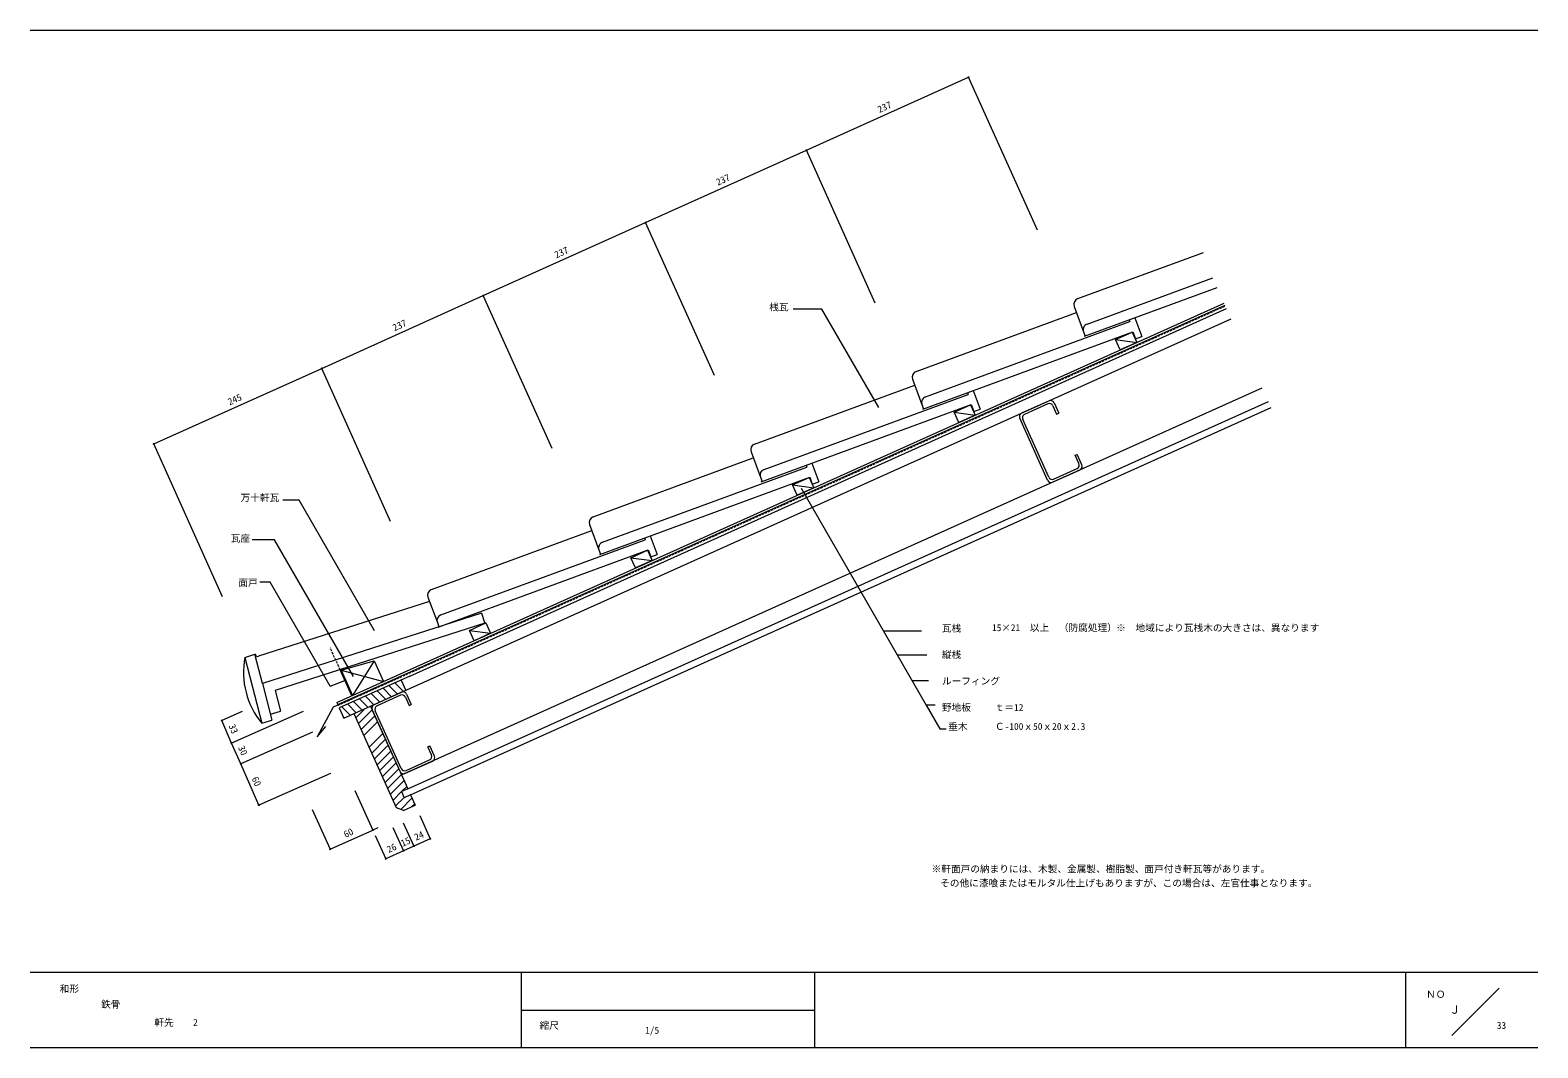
# Model space of a CAD drawing. Units: millimetres, scale not verified, with parts at other scales. Extents: x -203 to 197, y -138 to 132.
import ezdxf
from ezdxf.enums import TextEntityAlignment as Align

# ---------------------------------------------------------------- set-up
doc = ezdxf.new("R2010")
doc.units = ezdxf.units.MM
doc.header["$LTSCALE"] = 0.5
doc.header["$PDMODE"] = 32
doc.header["$PDSIZE"] = 0.25
doc.linetypes.add('DASHED1', pattern=[1.8, 1.2, -0.6])
for name, color, linetype, lineweight in [('0-0', 5, 'Continuous', 18), ('1-0', 7, 'Continuous', 18), ('1-1', 7, 'Continuous', 18), ('1-4', 7, 'Continuous', 18), ('1-A', 3, 'Continuous', 18), ('1-B', 3, 'Continuous', 18), ('1-C', 7, 'Continuous', 18)]:
    doc.layers.add(name, color=color, linetype=linetype, lineweight=lineweight)
doc.layers.add('1-5', color=7, linetype='Continuous')
doc.styles.add('ＭＳ ゴシック', font='')
doc.styles.get('ＭＳ ゴシック').set_extended_font_data('MS Gothic')

msp = doc.modelspace()

# ---------------------------------------------------------------- linework, layer by layer
at = {"layer": '0-0'}
for p, q in [((-203.2432, 131.6351), (196.7568, 131.6351)), ((196.7568, -118.3649), (-203.2433, -118.3649)), ((-72.973, -118.3649), (-72.973, -138.3649)), ((4.8649, -118.3649), (4.8649, -138.3649)), ((161.7568, -138.3649), (161.7568, -118.3649)), ((186.4865, -122.5541), (173.9189, -135.1216)), ((-72.973, -128.3649), (4.8649, -128.3649)), ((196.7568, -138.3649), (-203.2432, -138.3649))]:
    msp.add_line(p, q, dxfattribs=at)
at = {"layer": '1-0'}
for p, q in [((-121.8816, -46.7273), (113.5231, 59.2048)), ((-121.6402, -47.2767), (113.7693, 58.6576)), ((-102.4755, -39.7491), (114.1796, 57.7457)), ((-120.0309, -50.9388), (115.4107, 55.0099)), ((-104.7063, -65.9744), (123.618, 36.7715)), ((-103.0648, -69.6221), (125.2595, 33.1238)), ((-102.3262, -71.2636), (125.9981, 31.4823)), ((-111.9804, -35.7203), (-117.736, -44.8618)), ((-111.9804, -35.7203), (-109.5287, -41.1685)), ((-102.4755, -39.7491), (-121.2379, -48.1922)), ((-120.752, -38.1595), (-109.5287, -41.1685)), ((-111.1849, -43.6684), (-108.9162, -45.9372)), ((-109.6244, -42.9662), (-107.3557, -45.2349)), ((-108.0639, -42.2639), (-105.7951, -44.5327)), ((-106.5034, -41.5617), (-104.2346, -43.8305)), ((-104.8468, -40.8162), (-103.6157, -43.552)), ((-121.8816, -46.7273), (-121.6402, -47.2767)), ((-120.548, -47.8818), (-118.2792, -50.1505)), ((-118.9875, -47.1795), (-116.7187, -49.4483)), ((-117.427, -46.4773), (-115.1582, -48.7461)), ((-115.8665, -45.7751), (-113.5977, -48.0439)), ((-114.3059, -45.0729), (-112.0372, -47.3416)), ((-112.9136, -47.736), (-103.0648, -69.6221)), ((-112.7454, -44.3706), (-110.4767, -46.6394)), ((-121.2379, -48.1922), (-120.0309, -50.9388)), ((-120.2483, -50.4442), (-119.8397, -50.8528)), ((-106.0527, -74.6795), (-117.2908, -49.7058)), ((-102.3262, -71.2636), (-103.9765, -72.0062)), ((-102.3262, -71.2636), (-101.0951, -73.9994)), ((-104.1827, -75.3888), (-106.0527, -74.6795)), ((-104.1827, -75.3888), (-101.0951, -73.9994))]:
    msp.add_line(p, q, dxfattribs=at)
at = {"layer": '1-0', "color": 3}
msp.add_lwpolyline([(-104.8972, -39.8648), (-122.8741, -47.9544), (-127.0805, -55.8696), (-124.7781, -53.1487)], dxfattribs=at)
at = {"layer": '1-0'}
msp.add_lwpolyline([(-103.0648, -69.6221), (-104.7152, -70.3648), (-103.9765, -72.0062)], dxfattribs=at)
at = {"layer": '1-1', "color": 3, "linetype": 'DASHED1'}
for p, q in [((-121.5597, -47.4598), (113.8513, 58.4752)), ((-121.0029, -38.0679), (-123.6173, -32.2579))]:
    msp.add_line(p, q, dxfattribs=at)
at = {"layer": '1-1'}
for p, q in [((84.7401, 49.5422), (90.3485, 48.7762)), ((84.7401, 49.5422), (90.3485, 48.7762)), ((84.7401, 49.5422), (90.3485, 48.7762)), ((90.3485, 48.7762), (85.9713, 46.8065)), ((90.3485, 48.7762), (85.9713, 46.8065)), ((41.8799, 30.2551), (46.2571, 32.2249)), ((41.8798, 30.2551), (47.4882, 29.4891)), ((41.8798, 30.2551), (47.4882, 29.4891)), ((41.8798, 30.2551), (47.4882, 29.4891)), ((41.8799, 30.2551), (47.4882, 29.4891)), ((-0.9805, 10.968), (3.3968, 12.9377)), ((-0.9805, 10.9679), (4.6278, 10.2019)), ((-0.9805, 10.9679), (4.6279, 10.2019)), ((-43.8408, -8.3192), (-39.4635, -6.3494)), ((-43.8408, -8.3192), (-38.2325, -9.0852)), ((-86.7011, -27.6063), (-81.0928, -28.3723)), ((-123.679, -42.3719), (-119.7386, -40.8773)), ((-116.8068, -50.7813), (-114.4552, -48.4298)), ((-116.1046, -52.3418), (-112.4745, -48.7118)), ((-115.4023, -53.9024), (-111.7723, -50.2723)), ((-114.7001, -55.4629), (-111.07, -51.8328)), ((-113.2957, -58.5839), (-109.6656, -54.9538)), ((-112.5934, -60.1444), (-108.9634, -56.5143)), ((-111.8912, -61.7049), (-108.2611, -58.0748)), ((-111.189, -63.2654), (-107.5589, -59.6353)), ((-110.4867, -64.8259), (-106.8567, -61.1959)), ((-109.7845, -66.3864), (-106.1544, -62.7564)), ((-109.0823, -67.947), (-105.4522, -64.3169)), ((-108.3801, -69.5075), (-104.75, -65.8774)), ((-107.6778, -71.068), (-104.0478, -67.4379)), ((-106.9756, -72.6285), (-104.7141, -70.3671)), ((-106.2734, -74.189), (-104.0119, -71.9276)), ((-104.7092, -70.3621), (-103.3455, -68.9984)), ((-104.9277, -75.1061), (-101.941, -72.1194)), ((-101.9372, -74.3783), (-101.2388, -73.6799))]:
    msp.add_line(p, q, dxfattribs=at)
at = {"layer": '1-1', "color": 3}
for p, q in [((67.0864, 33.264), (59.791, 29.9811)), ((66.7855, 32.4706), (60.5844, 29.6801)), ((68.4087, 32.7624), (69.6398, 30.0267)), ((66.6761, 12.2442), (59.2895, 28.6588)), ((66.977, 13.0376), (60.0828, 28.3578)), ((68.1078, 31.9691), (69.0926, 29.7804)), ((69.0926, 29.7804), (69.6398, 30.0267)), ((74.017, 18.8374), (74.5642, 19.0836)), ((75.0019, 16.6488), (74.017, 18.8374)), ((75.7953, 16.3478), (74.5642, 19.0836)), ((67.9983, 11.7426), (75.2937, 15.0256)), ((68.2993, 12.536), (74.5003, 15.3265)), ((-117.9103, -44.9403), (-121.0029, -38.0679)), ((-104.7063, -44.0427), (-112.0017, -47.3256)), ((-105.0072, -44.8361), (-111.2083, -47.6266)), ((-103.685, -45.3376), (-102.7001, -47.5263)), ((-103.384, -44.5443), (-102.1529, -47.2801)), ((-102.7001, -47.5263), (-102.1529, -47.2801)), ((-105.1167, -65.0625), (-112.5032, -48.6479)), ((-104.8157, -64.2692), (-111.7099, -48.9489)), ((-97.7757, -58.4693), (-97.2285, -58.2231)), ((-96.7908, -60.6579), (-97.7757, -58.4693)), ((-95.9974, -60.9589), (-97.2285, -58.2231)), ((-103.7944, -65.5641), (-96.499, -62.2812)), ((-103.4934, -64.7707), (-97.2924, -61.9802))]:
    msp.add_line(p, q, dxfattribs=at)
at = {"layer": '1-1'}
for points in [[(85.9713, 46.8065), (84.7401, 49.5422), (89.1174, 51.512)], [(85.9713, 46.8065), (84.7401, 49.5422), (89.1174, 51.512)], [(41.8798, 30.2551), (46.2571, 32.2248), (47.4882, 29.4891)], [(41.8799, 30.2551), (46.2571, 32.2248), (47.4882, 29.4891)], [(-123.679, -42.3719), (-139.5626, -14.8606), (-142.3261, -14.8606)]]:
    msp.add_lwpolyline(points, dxfattribs=at)
for points in [[(85.9713, 46.8065), (84.7401, 49.5422), (89.1174, 51.512), (90.3485, 48.7762)], [(43.1109, 27.5193), (41.8798, 30.2551), (46.2571, 32.2248), (47.4882, 29.4891)], [(43.1109, 27.5193), (41.8798, 30.2551), (46.2571, 32.2248), (47.4882, 29.4891)], [(0.2506, 8.2322), (-0.9805, 10.9679), (3.3968, 12.9377), (4.6278, 10.2019)], [(0.2506, 8.2322), (-0.9805, 10.9679), (3.3968, 12.9377), (4.6279, 10.2019)], [(-42.6097, -11.055), (-43.8408, -8.3192), (-39.4636, -6.3494), (-38.2325, -9.0852)], [(-85.47, -30.3421), (-86.7011, -27.6063), (-82.3239, -25.6366), (-81.0928, -28.3723)]]:
    msp.add_lwpolyline(points, close=True, dxfattribs=at)
at = {"layer": '1-1', "color": 3}
for centre, start, end in [((67.1958, 31.5587), 24.22774, 114.22774), ((67.4968, 32.3521), 24.22774, 114.22774), ((60.2014, 29.0692), 114.22774, 204.22774), ((60.9948, 28.7682), 114.22774, 204.22774), ((74.09, 16.2384), 294.22774, 24.22774), ((74.8833, 15.9375), 294.22774, 24.22774), ((67.588, 12.6546), 204.22774, 294.22774), ((67.8889, 13.4479), 204.22774, 294.22774), ((-104.2959, -44.9546), 24.22774, 114.22774), ((-111.5913, -48.2376), 114.22774, 204.22774), ((-110.7979, -48.5385), 114.22774, 204.22774), ((-104.5969, -45.748), 24.22774, 114.22774), ((-97.7027, -61.0683), 294.22774, 24.22774), ((-96.9094, -61.3692), 294.22774, 24.22774), ((-104.2047, -64.6522), 204.22774, 294.22774), ((-103.9038, -63.8588), 204.22774, 294.22774)]:
    msp.add_arc(centre, 1, start, end, dxfattribs=at)
at = {"layer": '1-4'}
for p, q in [((2.7026, 99.7702), (45.7388, 119.1365)), ((64.0048, 78.5454), (45.7388, 119.1365)), ((-39.9813, 80.5625), (2.7026, 99.7702)), ((20.9686, 59.1791), (2.7026, 99.7703)), ((-21.7153, 39.9713), (-39.9813, 80.5624)), ((-107.6123, 1.3177), (-125.8783, 41.9088)), ((23.0858, -27.6892), (33.2432, -27.6892)), ((-120.752, -38.1595), (-111.9804, -35.7203)), ((34.6833, -34.1921), (26.8403, -34.1921)), ((-120.752, -38.1595), (-117.736, -44.8618)), ((35.1247, -41.0339), (30.7904, -41.0339)), ((36.8903, -47.4343), (34.4857, -47.4343)), ((-146.9894, -49.1697), (-152.4128, -51.5529)), ((-142.5632, -73.9674), (-147.391, -62.9809)), ((-123.5439, -65.6098), (-142.5632, -73.9674)), ((-117.0654, -70.0452), (-112.3246, -80.5802)), ((-128.3996, -75.1456), (-123.6589, -85.6806)), ((-110.9844, -79.9771), (-112.3246, -80.5802)), ((-104.2608, -78.6614), (-101.4702, -84.8626)), ((-99.8836, -76.6916), (-97.093, -82.8928)), ((-123.6589, -85.6806), (-112.3246, -80.5802)), ((-111.6847, -82.0022), (-108.8942, -88.2034)), ((-97.093, -82.8928), (-101.4702, -84.8626)), ((-101.4702, -84.8626), (-104.206, -86.0937))]:
    msp.add_line(p, q, dxfattribs=at)
for points in [[(-64.752, 20.6048), (-83.018, 61.1959), (-39.9813, 80.5625)], [(-107.6123, 1.3177), (-125.8783, 41.9088), (-83.018, 61.1959)], [(21.8919, 31.5), (6.8202, 57.605), (-0.8108, 57.605)], [(1.275, 10.0882), (34.4857, -47.4343), (38.1165, -53.7231), (39.7736, -53.7244)], [(-111.8919, -27.6892), (-131.8789, 6.9293), (-136.2162, 6.9293)], [(-117.4705, -39.8733), (-138.4246, -3.5798), (-144.3243, -3.5798)], [(-130.7735, -49.1575), (-149.7929, -57.5151), (-152.4128, -51.5529)], [(-128.3717, -54.6233), (-147.391, -62.9809), (-149.7929, -57.5151)], [(-106.9966, -79.8925), (-104.206, -86.0937), (-108.8942, -88.2034)]]:
    msp.add_lwpolyline(points, dxfattribs=at)
for p in [(45.7388, 119.1365), (2.7026, 99.7702), (-39.9813, 80.5625), (-83.018, 61.1959), (-125.8783, 41.9088), (-125.8783, 41.9088), (-152.4128, -51.5529), (-149.7929, -57.5151), (-147.391, -62.9809), (-142.5632, -73.9674), (-112.3246, -80.5802), (-97.093, -82.8928), (-123.6589, -85.6806), (-104.206, -86.0937), (-101.4702, -84.8626), (-108.8942, -88.2034)]:
    msp.add_point(p, dxfattribs=at)
at = {"layer": '1-A', "color": 7}
for p, q in [((-170.4471, 21.8529), (-125.8783, 41.9088)), ((-107.6123, 1.3177), (-125.8783, 41.9088)), ((-152.1811, -18.7383), (-170.4471, 21.8529))]:
    msp.add_line(p, q, dxfattribs=at)
at = {"layer": '1-A'}
for p, q in [((-83.4802, -23.0669), (-141.6171, -41.7092)), ((-83.4802, -23.0669), (-82.6231, -25.7399)), ((-82.3239, -25.6366), (-138.245, -43.5684)), ((-146.292, -34.8071), (-143.6213, -33.9507)), ((-141.6171, -41.7092), (-143.6213, -33.9507)), ((-141.6171, -41.7092), (-139.1119, -51.4074)), ((-141.6171, -41.7092), (-139.1119, -51.4074)), ((-138.245, -43.5684), (-136.842, -48.9993)), ((-139.5127, -49.8557), (-136.842, -48.9993))]:
    msp.add_line(p, q, dxfattribs=at)
msp.add_lwpolyline([(-146.292, -34.8071), (-141.7826, -52.2638), (-139.1119, -51.4074)], dxfattribs=at)
msp.add_arc((-125.3374, -38.7048), 21.3141, 169.46289, 219.50543, dxfattribs=at)
at = {"layer": '1-A', "color": 7}
for p in [(-125.8783, 41.9088), (-170.4471, 21.8529)]:
    msp.add_point(p, dxfattribs=at)
at = {"layer": '1-B'}
for p, q in [((77.171, 53.6563), (110.4996, 65.9236)), ((76.4547, 50.409), (111.6514, 63.3639)), ((34.3174, 34.3543), (88.5158, 54.3031)), ((88.3379, 54.7829), (88.5091, 54.318)), ((88.3379, 54.7829), (88.5091, 54.318)), ((88.339, 54.7833), (88.5158, 54.3031)), ((89.8405, 55.336), (91.6697, 50.3665)), ((76.2221, 51.6021), (76.6395, 50.4682)), ((89.9794, 49.7444), (91.6686, 50.3661)), ((46.9858, 36.0335), (48.815, 31.0641)), ((46.9859, 36.0335), (48.815, 31.0641)), ((-9.2592, 11.8198), (46.4349, 32.3192)), ((-8.5429, 15.0671), (45.6554, 35.016)), ((33.3685, 32.3001), (33.7859, 31.1662)), ((45.4843, 35.4809), (45.6554, 35.016)), ((45.4843, 35.4809), (45.6554, 35.016)), ((46.4349, 32.3192), (47.1258, 30.4424)), ((46.4349, 32.3192), (47.1258, 30.4424)), ((47.1258, 30.4424), (48.815, 31.0641)), ((47.1258, 30.4424), (48.815, 31.0641)), ((2.624, 16.1937), (2.7951, 15.7289)), ((4.1255, 16.7464), (5.9546, 11.777)), ((-52.1195, -7.4673), (3.5746, 13.0321)), ((-51.4032, -4.22), (2.7951, 15.7289)), ((-9.4918, 13.0129), (-9.0745, 11.8791)), ((3.5746, 13.0321), (4.2654, 11.1552)), ((4.2654, 11.1552), (5.9546, 11.777)), ((-94.2636, -23.5071), (-40.0652, -3.5583)), ((-40.2363, -3.0934), (-40.0652, -3.5583)), ((-38.7348, -2.5408), (-36.9057, -7.5102)), ((-94.9799, -26.7544), (-39.2857, -6.255)), ((-52.3521, -6.2742), (-51.9348, -7.408)), ((-39.2857, -6.255), (-38.5949, -8.1319)), ((-38.5949, -8.1319), (-36.9057, -7.5102)), ((-95.2124, -25.5613), (-94.7951, -26.6952))]:
    msp.add_line(p, q, dxfattribs=at)
msp.add_lwpolyline([(33.6011, 31.107), (89.2941, 51.606), (89.9794, 49.7444), (91.6697, 50.3665)], dxfattribs=at)
for centre in [(77.7236, 52.1548), (34.87, 32.8528), (-7.9903, 13.5656), (-50.8506, -5.7215), (-93.7109, -25.0087)]:
    msp.add_arc(centre, 1.6, 110.2068, 200.20738, dxfattribs=at)
at = {"layer": '1-C'}
for p, q in [((74.684, 60.4131), (108.0126, 72.6804)), ((31.8304, 41.1111), (74.3264, 56.7527)), ((73.7351, 58.3589), (76.2221, 51.6021)), ((-11.0299, 21.824), (31.4671, 37.4659)), ((30.8815, 39.0569), (33.3685, 32.3001)), ((-53.8903, 2.5368), (-11.3932, 18.1788)), ((-11.9788, 19.7698), (-9.4918, 13.013)), ((-54.8391, 0.4827), (-52.3521, -6.2742)), ((-96.7506, -16.7503), (-54.2535, -1.1084)), ((-97.2843, -19.9323), (-142.6944, -34.4936)), ((-97.6994, -18.8045), (-95.2124, -25.5613))]:
    msp.add_line(p, q, dxfattribs=at)
for centre, radius, start, end in [((75.2367, 58.9116), 1.6, 110.20749, 200.20695), ((32.383, 39.6096), 1.6, 110.20749, 200.20695), ((-10.4773, 20.3225), 1.6, 110.20723, 200.20695), ((-53.3376, 1.0353), 1.6, 110.20723, 200.20695), ((-96.1979, -18.2518), 1.6, 110.20723, 200.20695), ((-142.8474, -33.692), 0.816, 198.47986, 280.80862)]:
    msp.add_arc(centre, radius, start, end, dxfattribs=at)

# ---------------------------------------------------------------- texts
at = {"layer": '0-0', "color": 7, "style": 'ＭＳ ゴシック'}
for s, height, p in [('和形', 1.833, (-195.4054, -124.1757)), ('ＮＯ', 1.833, (167.1021, -125.6345)), ('Ｊ', 2.199, (173.238, -129.9766)), ('縮尺', 1.833, (-68.1081, -133.9054))]:
    msp.add_text(s, height=height, dxfattribs=at).set_placement(p, align=Align.BOTTOM_LEFT)
at = {"layer": '1-0', "style": 'ＭＳ ゴシック'}
msp.add_text('1/5', height=1.833, dxfattribs=at).set_placement((-40.0932, -135.1819), align=Align.BOTTOM_LEFT)
at = {"layer": '1-1', "style": 'ＭＳ ゴシック'}
for s, p in [('面戸', (-147.9958, -16.4172)), ('※軒面戸の納まりには、木製、金属製、樹脂製、面戸付き軒瓦等があります。', (35.9176, -92.3675)), ('その他に漆喰またはモルタル仕上げもありますが、この場合は、左官仕事となります。', (38.1862, -96.1227))]:
    msp.add_text(s, height=1.833, dxfattribs=at).set_placement(p, align=Align.BOTTOM_LEFT)
at = {"layer": '1-4', "style": 'ＭＳ ゴシック'}
for s, rotation, p in [('237', 24.228, (22.3057, 109.1399)), ('237', 24.228, (-20.5544, 89.8529)), ('237', 24.228, (-63.4147, 70.5657)), ('237', 24.228, (-106.3632, 51.2389)), ('33', 293.722, (-151.148, -53.1885)), ('30', 293.722, (-148.6371, -58.9025)), ('60', 293.722, (-145.0223, -67.1286)), ('60', 24.228, (-119.3368, -83.1874)), ('15', 24.228, (-104.1832, -85.5351)), ('24', 24.228, (-100.6267, -83.9347)), ('26', 24.228, (-107.8952, -87.2055))]:
    msp.add_text(s, height=1.833, rotation=rotation, dxfattribs=at).set_placement(p, align=Align.BOTTOM_LEFT)
for s, p in [('瓦座', (-150.0101, -4.6767)), ('15×21\u3000以上\u3000（防腐処理）', (51.9366, -28.3648)), ('※\u3000地域により瓦桟木の大きさは、異なります', (84.8774, -28.4054)), ('野地板', (38.6544, -49.5297)), ('ｔ＝12', (52.6589, -49.5297)), ('垂木', (40.3095, -54.617)), ('Ｃ-100ｘ50ｘ20ｘ2.3', (52.7184, -54.5578)), ('鉄骨', (-184.4438, -128.2884)), ('軒先\u3000\u30002', (-170.2781, -133.1048)), ('33', (185.8588, -133.8764))]:
    msp.add_text(s, height=1.833, dxfattribs=at).set_placement(p, align=Align.BOTTOM_LEFT)
at = {"layer": '1-5', "style": 'ＭＳ ゴシック'}
for s, p in [('桟瓦', (-7.1508, 56.6842)), ('万十軒瓦', (-147.4267, 6.1137)), ('瓦桟\u3000', (38.6528, -28.5297)), ('縦桟', (38.6544, -35.5297)), ('ルーフィング', (38.6544, -42.5297))]:
    msp.add_text(s, height=1.833, dxfattribs=at).set_placement(p, align=Align.BOTTOM_LEFT)
at = {"layer": '1-A', "color": 7, "style": 'ＭＳ ゴシック'}
msp.add_text('245', height=1.833, rotation=24.228, dxfattribs=at).set_placement((-150.0777, 31.5674), align=Align.BOTTOM_LEFT)

doc.saveas('drawing.dxf')
